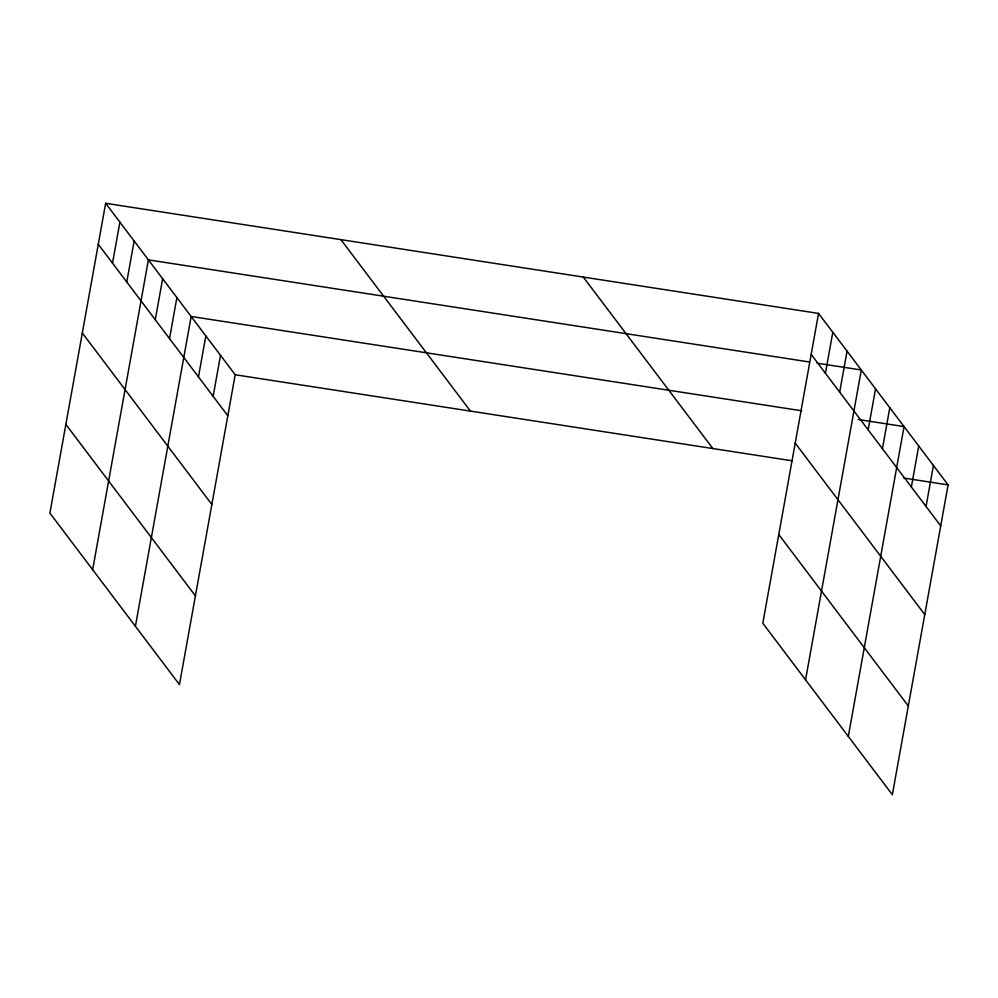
<?xml version="1.0" encoding="UTF-8"?>
<svg xmlns="http://www.w3.org/2000/svg" width="998" height="998" viewBox="0 0 998 998"><rect width="100%" height="100%" fill="white"/><g stroke="black" fill="none" stroke-linecap="round" stroke-linejoin="round"><path stroke-width="1.5" d="M105.651 203.293L49.9 513.109L179.453 684.591L235.191 374.761L105.651 203.293L818.547 313.409L948.1 484.891L892.349 794.707L762.809 623.239L818.547 313.409M112.525 263.148L119.897 222.155M126.771 282.01L134.144 241.017M92.652 569.696L148.403 259.879L809.366 361.975M155.276 319.734L162.649 278.741M169.523 338.596L176.896 297.604M135.404 626.282L191.154 316.466L801.706 410.777M198.452 376.895L205.838 335.902M213.135 396.318L220.508 355.338M825.421 373.264L832.794 332.272M839.68 392.127L847.053 351.134M805.561 679.825L861.299 369.996L817 363.16M868.173 429.851L875.545 388.858M882.432 448.713L889.804 407.72M848.312 736.412L904.051 426.583L858.218 419.509M911.361 487.012L918.734 446.019M926.044 506.448L933.417 465.455M235.191 374.761L792.275 460.814M903.801 478.042L948.1 484.891M811.174 354.402L940.727 525.884M795.206 443.112L924.759 614.593M778.764 534.516L908.317 705.998M583.294 277.07L712.846 448.551M340.904 239.632L470.457 411.114M98.266 244.285L227.818 415.754M82.31 332.995L211.863 504.464M65.868 424.399L195.408 595.868"/></g></svg>
